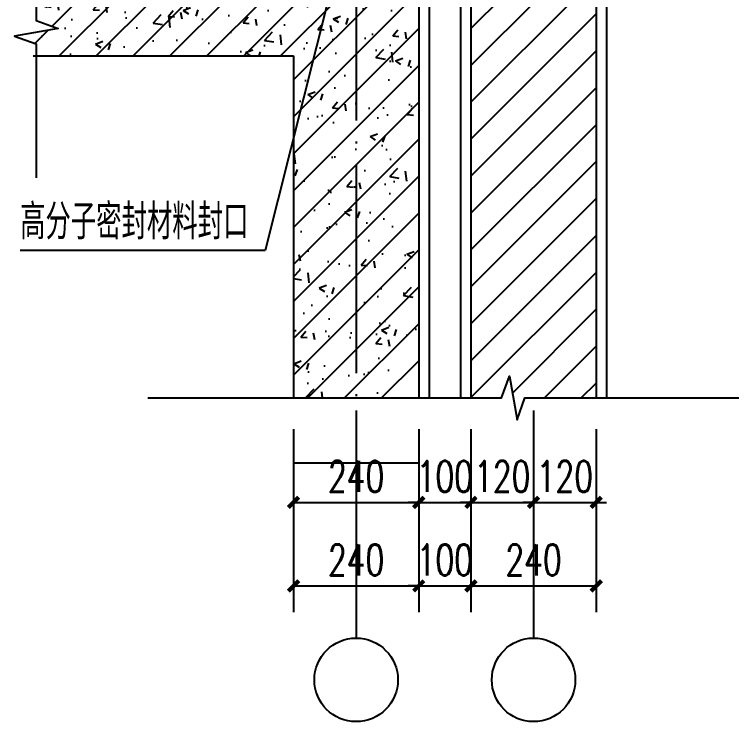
# Model space of a CAD drawing. Header units: millimetres. Extents: x 4279522 to 4437387, y 18981343 to 19528009.
# Drawn here: x 4429840 to 4431215, y 18987355 to 18988710 of the extents above; entities that cross this region are included whole.
import ezdxf

# ---------------------------------------------------------------- set-up
doc = ezdxf.new("R2010")
doc.units = ezdxf.units.MM
doc.header["$LTSCALE"] = 1000
doc.header["$MEASUREMENT"] = 0
doc.linetypes.add('DOTE', pattern=[2.4200000000000004, 2, -0.2, 0.02, -0.2])
doc.layers.get('Defpoints').update_dxf_attribs({"color": 1})
for name, color, linetype in [('0 - 填充', 251, 'Continuous'), ('AXIS', 145, 'Continuous'), ('DIM_SYMB', 165, 'Continuous'), ('DOTE', 250, 'DOTE'), ('PUB_DIM', 161, 'Continuous'), ('PUB_TEXT', 7, 'Continuous'), ('S_WALL', 11, 'Continuous'), ('SURFACE', 6, 'Continuous')]:
    doc.layers.add(name, color=color, linetype=linetype)
doc.styles.add('_TCH_DIM', font='SIMPLEX', dxfattribs={"bigfont": 'GBCBIG'})
doc.styles.add('_TCH_DIM_T3', font='SIMPLEX', dxfattribs={"width": 0.7058823529411765, "bigfont": 'GBCBIG'})
doc.dimstyles.new('_TCH_ARCH&&20', dxfattribs={"dimtxt": 59.5, "dimasz": 20, "dimexe": 50, "dimexo": 60, "dimgap": 20, "dimtad": 1, "dimdec": 0, "dimzin": 0, "dimdsep": 46, "dimtxsty": '_TCH_DIM_T3', "dimblk": 'ARCHTICK', "dimcen": 0.09, "dimclrt": 7, "dimazin": 2, "dimtfac": 1, "dimtdec": 0, "dimtix": 1, "dimtmove": 2, "dimatfit": 3, "dimfxl": 0, "dimtolj": 1, "dimtzin": 0, "dimarcsym": 0})

# ---------------------------------------------------------------- blocks, each defined once
blk = doc.blocks.new('_ArchTick')
at = {"color": 0, "linetype": 'ByBlock', "const_width": 0.4}
blk.add_lwpolyline([(-0.5, -0.5), (0.5, 0.5)], dxfattribs=at)
blk = doc.blocks.new('*D45')
at = {"layer": 'Defpoints', "color": 0}
for p in [(4430375.058838683, 18987974.94749432), (4430615.058838684, 18987974.94749432), (4430615.058838684, 18987614.94749432)]:
    blk.add_point(p, dxfattribs=at)
at = {"layer": 'PUB_DIM', "color": 0, "lineweight": -2}
for p, q in [((4430375.058838683, 18987914.94749432), (4430375.058838683, 18987564.94749432)), ((4430615.058838684, 18987914.94749432), (4430615.058838684, 18987564.94749432)), ((4430375.058838683, 18987614.94749432), (4430615.058838684, 18987614.94749432))]:
    blk.add_line(p, q, dxfattribs=at)
at = {"layer": 'PUB_DIM', "color": 0, "lineweight": -2, "xscale": 20, "yscale": 20, "zscale": 20, "rotation": 180}
blk.add_blockref('_ArchTick', (4430375.058838683, 18987614.94749432), dxfattribs=at)
at = {"layer": 'PUB_DIM', "color": 0, "lineweight": -2, "xscale": 20, "yscale": 20, "zscale": 20}
blk.add_blockref('_ArchTick', (4430615.058838684, 18987614.94749432), dxfattribs=at)
at = {"layer": 'PUB_DIM', "color": 7, "insert": (4430495.058838684, 18987664.69749432), "char_height": 59.5, "attachment_point": 5, "style": '_TCH_DIM_T3'}
blk.add_mtext('\\A1;240', dxfattribs=at)
blk = doc.blocks.new('*D46')
at = {"layer": 'Defpoints', "color": 0}
for p in [(4430615.058838684, 18987974.94749432), (4430715.058838679, 18987974.94749432), (4430715.058838679, 18987614.94749432)]:
    blk.add_point(p, dxfattribs=at)
at = {"layer": 'PUB_DIM', "color": 0, "lineweight": -2}
for p, q in [((4430615.058838684, 18987914.94749432), (4430615.058838684, 18987564.94749432)), ((4430715.058838679, 18987914.94749432), (4430715.058838679, 18987564.94749432)), ((4430615.058838684, 18987614.94749432), (4430595.058838684, 18987614.94749432)), ((4430615.058838684, 18987614.94749432), (4430715.058838679, 18987614.94749432)), ((4430715.058838679, 18987614.94749432), (4430735.058838679, 18987614.94749432))]:
    blk.add_line(p, q, dxfattribs=at)
at = {"layer": 'PUB_DIM', "color": 0, "lineweight": -2, "xscale": 20, "yscale": 20, "zscale": 20}
blk.add_blockref('_ArchTick', (4430615.058838684, 18987614.94749432), dxfattribs=at)
at = {"layer": 'PUB_DIM', "color": 0, "lineweight": -2, "xscale": 20, "yscale": 20, "zscale": 20, "rotation": 180}
blk.add_blockref('_ArchTick', (4430715.058838679, 18987614.94749432), dxfattribs=at)
at = {"layer": 'PUB_DIM', "color": 7, "insert": (4430665.058838682, 18987664.69749432), "char_height": 59.5, "attachment_point": 5, "style": '_TCH_DIM_T3'}
blk.add_mtext('\\A1;100', dxfattribs=at)
blk = doc.blocks.new('*D47')
at = {"layer": 'Defpoints', "color": 0}
for p in [(4430715.058838679, 18987974.94749432), (4430955.058838679, 18987974.94749432), (4430955.058838679, 18987614.94749432)]:
    blk.add_point(p, dxfattribs=at)
at = {"layer": 'PUB_DIM', "color": 0, "lineweight": -2}
for p, q in [((4430715.058838679, 18987914.94749432), (4430715.058838679, 18987564.94749432)), ((4430955.058838679, 18987914.94749432), (4430955.058838679, 18987564.94749432)), ((4430715.058838679, 18987614.94749432), (4430955.058838679, 18987614.94749432))]:
    blk.add_line(p, q, dxfattribs=at)
at = {"layer": 'PUB_DIM', "color": 0, "lineweight": -2, "xscale": 20, "yscale": 20, "zscale": 20, "rotation": 180}
blk.add_blockref('_ArchTick', (4430715.058838679, 18987614.94749432), dxfattribs=at)
at = {"layer": 'PUB_DIM', "color": 0, "lineweight": -2, "xscale": 20, "yscale": 20, "zscale": 20}
blk.add_blockref('_ArchTick', (4430955.058838679, 18987614.94749432), dxfattribs=at)
at = {"layer": 'PUB_DIM', "color": 7, "insert": (4430835.058838679, 18987664.69749432), "char_height": 59.5, "attachment_point": 5, "style": '_TCH_DIM_T3'}
blk.add_mtext('\\A1;240', dxfattribs=at)
blk = doc.blocks.new('*D48')
at = {"layer": 'Defpoints', "color": 0}
for p in [(4430375.058838683, 18987974.94749432), (4430615.058838685, 18987974.94749432), (4430615.058838685, 18987774.94749432)]:
    blk.add_point(p, dxfattribs=at)
at = {"layer": 'PUB_DIM', "color": 0, "lineweight": -2}
for p, q in [((4430375.058838683, 18987914.94749432), (4430375.058838683, 18987724.94749432)), ((4430615.058838685, 18987914.94749432), (4430615.058838685, 18987724.94749432)), ((4430375.058838683, 18987774.94749432), (4430615.058838685, 18987774.94749432))]:
    blk.add_line(p, q, dxfattribs=at)
at = {"layer": 'PUB_DIM', "color": 0, "lineweight": -2, "xscale": 20, "yscale": 20, "zscale": 20, "rotation": 180}
blk.add_blockref('_ArchTick', (4430375.058838683, 18987774.94749432), dxfattribs=at)
at = {"layer": 'PUB_DIM', "color": 0, "lineweight": -2, "xscale": 20, "yscale": 20, "zscale": 20}
blk.add_blockref('_ArchTick', (4430615.058838685, 18987774.94749432), dxfattribs=at)
at = {"layer": 'PUB_DIM', "color": 7, "insert": (4430495.058838684, 18987824.69749432), "char_height": 59.5, "attachment_point": 5, "style": '_TCH_DIM_T3'}
blk.add_mtext('\\A1;240', dxfattribs=at)
blk = doc.blocks.new('*D49')
at = {"layer": 'Defpoints', "color": 0}
for p in [(4430615.058838685, 18987974.94749432), (4430715.058838679, 18987974.94749432), (4430715.058838679, 18987774.94749432)]:
    blk.add_point(p, dxfattribs=at)
at = {"layer": 'PUB_DIM', "color": 0, "lineweight": -2}
for p, q in [((4430615.058838685, 18987914.94749432), (4430615.058838685, 18987724.94749432)), ((4430715.058838679, 18987914.94749432), (4430715.058838679, 18987724.94749432)), ((4430615.058838685, 18987774.94749432), (4430595.058838685, 18987774.94749432)), ((4430615.058838685, 18987774.94749432), (4430715.058838679, 18987774.94749432)), ((4430715.058838679, 18987774.94749432), (4430735.058838679, 18987774.94749432))]:
    blk.add_line(p, q, dxfattribs=at)
at = {"layer": 'PUB_DIM', "color": 0, "lineweight": -2, "xscale": 20, "yscale": 20, "zscale": 20}
blk.add_blockref('_ArchTick', (4430615.058838685, 18987774.94749432), dxfattribs=at)
at = {"layer": 'PUB_DIM', "color": 0, "lineweight": -2, "xscale": 20, "yscale": 20, "zscale": 20, "rotation": 180}
blk.add_blockref('_ArchTick', (4430715.058838679, 18987774.94749432), dxfattribs=at)
at = {"layer": 'PUB_DIM', "color": 7, "insert": (4430665.058838682, 18987824.69749432), "char_height": 59.5, "attachment_point": 5, "style": '_TCH_DIM_T3'}
blk.add_mtext('\\A1;100', dxfattribs=at)
blk = doc.blocks.new('*D50')
at = {"layer": 'Defpoints', "color": 0}
for p in [(4430715.058838679, 18987974.94749432), (4430835.058838679, 18987974.94749432), (4430835.058838679, 18987774.94749432)]:
    blk.add_point(p, dxfattribs=at)
at = {"layer": 'PUB_DIM', "color": 0, "lineweight": -2}
for p, q in [((4430715.058838679, 18987914.94749432), (4430715.058838679, 18987724.94749432)), ((4430835.058838679, 18987914.94749432), (4430835.058838679, 18987724.94749432)), ((4430715.058838679, 18987774.94749432), (4430695.058838679, 18987774.94749432)), ((4430715.058838679, 18987774.94749432), (4430835.058838679, 18987774.94749432)), ((4430835.058838679, 18987774.94749432), (4430855.058838679, 18987774.94749432))]:
    blk.add_line(p, q, dxfattribs=at)
at = {"layer": 'PUB_DIM', "color": 0, "lineweight": -2, "xscale": 20, "yscale": 20, "zscale": 20}
blk.add_blockref('_ArchTick', (4430715.058838679, 18987774.94749432), dxfattribs=at)
at = {"layer": 'PUB_DIM', "color": 0, "lineweight": -2, "xscale": 20, "yscale": 20, "zscale": 20, "rotation": 180}
blk.add_blockref('_ArchTick', (4430835.058838679, 18987774.94749432), dxfattribs=at)
at = {"layer": 'PUB_DIM', "color": 7, "insert": (4430775.058838679, 18987824.69749432), "char_height": 59.5, "attachment_point": 5, "style": '_TCH_DIM_T3'}
blk.add_mtext('\\A1;120', dxfattribs=at)
blk = doc.blocks.new('*D51')
at = {"layer": 'Defpoints', "color": 0}
for p in [(4430835.058838679, 18987974.94749432), (4430955.058838679, 18987974.94749432), (4430955.058838679, 18987774.94749432)]:
    blk.add_point(p, dxfattribs=at)
at = {"layer": 'PUB_DIM', "color": 0, "lineweight": -2}
for p, q in [((4430835.058838679, 18987914.94749432), (4430835.058838679, 18987724.94749432)), ((4430955.058838679, 18987914.94749432), (4430955.058838679, 18987724.94749432)), ((4430835.058838679, 18987774.94749432), (4430815.058838679, 18987774.94749432)), ((4430835.058838679, 18987774.94749432), (4430955.058838679, 18987774.94749432)), ((4430955.058838679, 18987774.94749432), (4430975.058838679, 18987774.94749432))]:
    blk.add_line(p, q, dxfattribs=at)
at = {"layer": 'PUB_DIM', "color": 0, "lineweight": -2, "xscale": 20, "yscale": 20, "zscale": 20}
blk.add_blockref('_ArchTick', (4430835.058838679, 18987774.94749432), dxfattribs=at)
at = {"layer": 'PUB_DIM', "color": 0, "lineweight": -2, "xscale": 20, "yscale": 20, "zscale": 20, "rotation": 180}
blk.add_blockref('_ArchTick', (4430955.058838679, 18987774.94749432), dxfattribs=at)
at = {"layer": 'PUB_DIM', "color": 7, "insert": (4430895.058838679, 18987824.69749432), "char_height": 59.5, "attachment_point": 5, "style": '_TCH_DIM_T3'}
blk.add_mtext('\\A1;120', dxfattribs=at)

msp = doc.modelspace()

# ---------------------------------------------------------------- hatches: boundary and pattern name
at = {"layer": '0 - 填充'}
h = msp.add_hatch(dxfattribs=at)
h.set_pattern_fill('普通砖', color=256, scale=20, style=0)
h.set_pattern_definition([(45, (-886818.2837205566, -7554.007868025881), (-35.35535320146299, 35.355353201463), [])])
h.paths.add_polyline_path([(4430955.058838685, 18989864.66876754), (4430715.058838685, 18989864.66876754), (4430715.058838684, 18989386.3307315, -0.1738298781568396), (4430747.274411205, 18989350.13653043), (4430955.058838685, 18989350.13653043)])
h.paths.add_polyline_path([(4430715.058838683, 18987974.94749431), (4430773.402303223, 18987974.94749431), (4430788.689053063, 18988016.94749432), (4430803.500519444, 18987932.94749432), (4430818.402303225, 18987974.94749432), (4430955.058838685, 18987974.94749432), (4430955.058838685, 18989250.13653043), (4430715.058838685, 18989250.13653043)])
h = msp.add_hatch(dxfattribs=at)
h.set_pattern_fill('钢筋混凝土', color=256, scale=20, style=0)
h.set_pattern_definition([(45, (-886818.2837205566, -7589.91013802588), (-35.35533905932737, 35.35533905932738), []), (49.99999999999999, (-886818.2837205566, -7589.91013802588), (143.4520365201507, -12.55042699651902), [15, -165]), (355, (-886818.2837205566, -7589.91013802588), (-27.7502667226, 150.4384267400024), [12, -132]), (100.4514, (-886806.3293845566, -7590.956006025881), (115.7018763428043, 137.8879084121907), [12.748038, -140.2284224]), (46.18420000000002, (-886818.2837205566, -7549.91013802588), (213.4482097251289, -33.10380286580362), [22.49999999999997, -247.4999999999997]), (96.6356, (-886800.4963715567, -7552.668799425883), (186.9325411097407, 194.8235741800883), [19.1220576, -210.3426]), (351.1842, (-886818.2837205566, -7549.91013802588), (186.9323890267254, 194.8237201850649), [18, -198]), (21, (-886798.2837205566, -7559.91013802588), (119.3814104236923, -80.52377813306776), [15, -165]), (326.0000000000001, (-886798.2837205566, -7559.91013802588), (48.66306638431634, 145.0300090093706), [12, -132]), (71.4514, (-886788.3352739566, -7566.62045922588), (168.044525716298, 64.50609934199048), [12.748038, -140.2284224]), (37.50000000000001, (-886818.2837205566, -7589.91013802588), (2.431971063458134, 66.5787707662623), [0, -130.4, 0, -134, 0, -132.5]), (7.499999999999999, (-886818.2837205566, -7589.91013802588), (52.61390748842972, 78.88234237647205), [0, -76.39999999999999, 0, -127.4, 0, -50.5]), (327.5, (-886862.8837205566, -7589.91013802588), (106.7644872344818, -4.510974346875951), [0, -50, 0, -156, 0, -207]), (317.5, (-886882.8837205566, -7589.91013802588), (116.6372338684772, 20.02099646646354), [0, -65, 0, -103.6, 0, -147])])
h.paths.add_polyline_path([(4430375.058838683, 18987974.94749432), (4430615.058838682, 18987974.94749432), (4430615.058838684, 18988750.13653043), (4429881.97563102, 18988750.13653043), (4429881.97563102, 18988698.22996452), (4429923.97563102, 18988682.94321468), (4429839.97563102, 18988668.1317483), (4429881.97563102, 18988653.22996452), (4429881.97563102, 18988630.13653043), (4430375.058838684, 18988630.13653043)])

# ---------------------------------------------------------------- linework, layer by layer
at = {"layer": 'AXIS'}
for p, q in [((4430495.058838679, 18987951.17029221), (4430495.058838679, 18987514.94749432)), ((4430835.058838679, 18987951.17029221), (4430835.058838679, 18987514.94749432))]:
    msp.add_line(p, q, dxfattribs=at)
for centre in [(4430495.058838679, 18987434.94749432), (4430835.058838679, 18987434.94749432)]:
    msp.add_circle(centre, 80, dxfattribs=at)
at = {"layer": 'DIM_SYMB'}
for points in [[(4429881.97563102, 18988955.17006668), (4429881.97563102, 18988698.22996452), (4429923.97563102, 18988682.94321468), (4429839.97563102, 18988668.1317483), (4429881.97563102, 18988653.22996452), (4429881.97563102, 18988396.28986237)], [(4430095.870268718, 18987974.94749432), (4430773.402303225, 18987974.94749432), (4430788.689053064, 18988016.94749432), (4430803.500519443, 18987932.94749432), (4430818.402303225, 18987974.94749432), (4431495.934337732, 18987974.94749432)]]:
    msp.add_lwpolyline(points, dxfattribs=at)
at = {"layer": 'DOTE', "ltscale": 0.2}
for p, q in [((4430955.058838679, 18989864.66876754), (4430955.058838679, 18987974.94749432)), ((4430495.058838679, 18989390.13653043), (4430495.058838679, 18987974.94749432)), ((4430615.058838684, 18989250.13653043), (4430615.058838684, 18987974.94749432))]:
    msp.add_line(p, q, dxfattribs=at)
at = {"layer": 'PUB_DIM'}
for p, q in [((4430471.058838679, 18988854.93731057), (4430320.994460128, 18988257.6953657)), ((4430320.994460128, 18988257.6953657), (4429850.991111136, 18988257.6953657))]:
    msp.add_line(p, q, dxfattribs=at)
at = {"layer": 'S_WALL'}
for p, q in [((4430955.058838685, 18989864.66876754), (4430955.058838685, 18987974.94749432)), ((4430615.058838685, 18989350.13653043), (4430615.058838683, 18987974.94749432)), ((4430715.058838685, 18989290.13653043), (4430715.058838684, 18987974.94749432)), ((4429875.908503525, 18988630.13653043), (4430375.058838684, 18988630.13653043)), ((4430375.058838684, 18988630.13653043), (4430375.058838683, 18987974.94749432)), ((4430615.058838683, 18987850.13653043), (4430375.058838684, 18987850.13653043))]:
    msp.add_line(p, q, dxfattribs=at)
at = {"layer": 'SURFACE'}
for p, q in [((4430635.058838685, 18988750.13653043), (4430635.058838685, 18987974.94749432)), ((4430695.058838683, 18988750.13653043), (4430695.058838683, 18987974.94749432))]:
    msp.add_line(p, q, dxfattribs=at)
msp.add_lwpolyline([(4430975.058838685, 18989864.66876754), (4430975.058838685, 18987974.94749432)], dxfattribs=at)

# ---------------------------------------------------------------- texts
at = {"layer": 'PUB_TEXT', "style": '_TCH_DIM'}
msp.add_text('高分子密封材料封口', height=67.5177304964539, dxfattribs=at).set_placement((4429850.991111136, 18988278.6953657))

# ---------------------------------------------------------------- dimensions: what is measured, and where the dimension line sits
at = {"layer": 'PUB_DIM'}
for p1, p2, distance, picture, middle in [((4430375.058838683, 18987974.94749432), (4430615.058838684, 18987974.94749432), -360, '*D45', (4430495.058838684, 18987664.69749432)), ((4430375.058838683, 18987974.94749432), (4430615.058838685, 18987974.94749432), -200, '*D48', (4430495.058838684, 18987824.69749432)), ((4430615.058838684, 18987974.94749432), (4430715.058838679, 18987974.94749432), -360, '*D46', (4430665.058838682, 18987664.69749432)), ((4430615.058838685, 18987974.94749432), (4430715.058838679, 18987974.94749432), -200, '*D49', (4430665.058838682, 18987824.69749432)), ((4430715.058838679, 18987974.94749432), (4430835.058838679, 18987974.94749432), -200, '*D50', (4430775.058838679, 18987824.69749432)), ((4430715.058838679, 18987974.94749432), (4430955.058838679, 18987974.94749432), -360, '*D47', (4430835.058838679, 18987664.69749432)), ((4430835.058838679, 18987974.94749432), (4430955.058838679, 18987974.94749432), -200, '*D51', (4430895.058838679, 18987824.69749432))]:
    dim = msp.add_aligned_dim(p1=p1, p2=p2, distance=distance, dimstyle='_TCH_ARCH&&20', dxfattribs=at)
    dim.commit()
    dim.dimension.update_dxf_attribs({"geometry": picture, "text_midpoint": middle})

doc.saveas('drawing.dxf')
